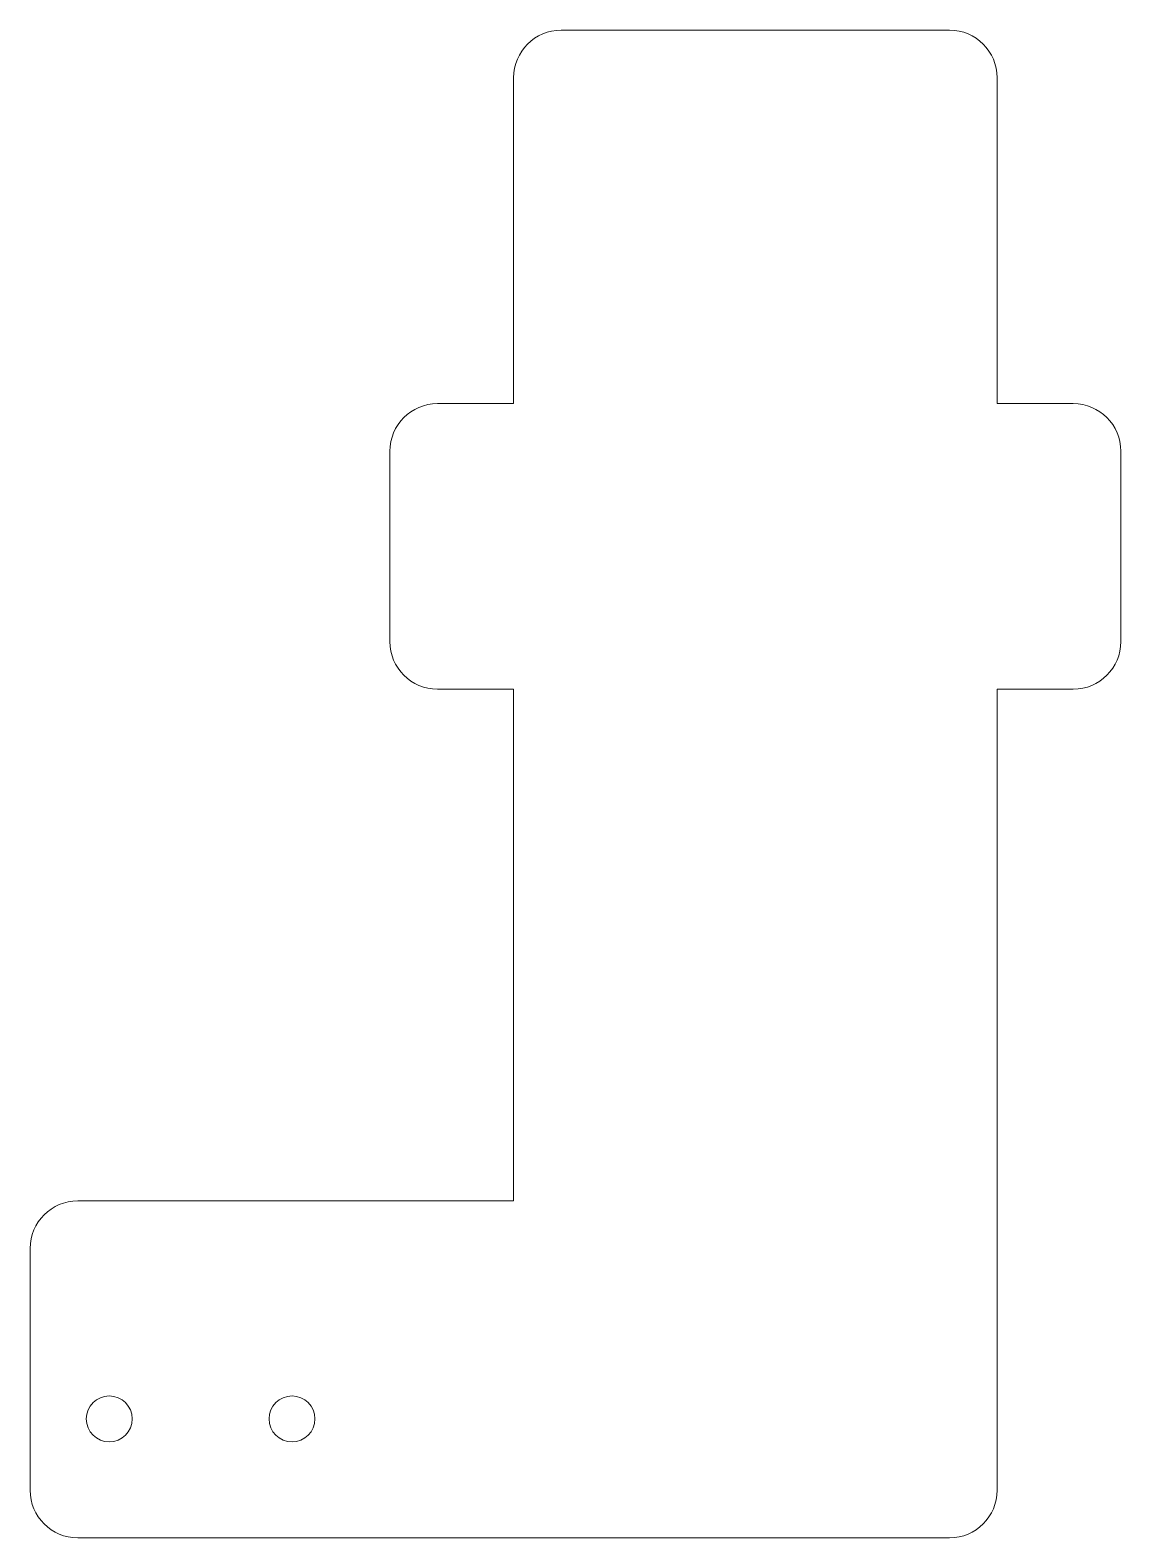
# Model space of a CAD drawing. Header units: millimetres. Extents: x -38.1 to 19.2, y -48.5 to 30.8.
import ezdxf

# ---------------------------------------------------------------- set-up
doc = ezdxf.new("R2010")
doc.units = ezdxf.units.MM

msp = doc.modelspace()

# ---------------------------------------------------------------- linework, layer by layer
at = {"color": 7, "linetype": 'Continuous', "lineweight": 15}
for p, q in [((10.2, 30.75), (-10.2, 30.75)), ((-12.7, 28.25), (-12.7, 11.13)), ((12.7, 11.13), (12.7, 28.25)), ((-12.7, 11.13), (-16.7, 11.13)), ((12.7, 11.13), (16.7, 11.13)), ((-19.2, 8.63), (-19.2, -1.37)), ((19.2, 8.63), (19.2, -1.37)), ((-16.7, -3.87), (-12.7, -3.87)), ((-12.7, -3.87), (-12.7, -30.75)), ((12.7, -45.95), (12.7, -3.87)), ((16.7, -3.87), (12.7, -3.87)), ((-12.7, -30.75), (-35.6, -30.75)), ((-38.1, -33.25), (-38.1, -45.95)), ((-35.6, -48.45), (10.2, -48.45))]:
    msp.add_line(p, q, dxfattribs=at)
for centre, radius in [((-33.9438, -42.2), 1.205), ((-24.3426, -42.2), 1.2065)]:
    msp.add_circle(centre, radius, dxfattribs=at)
for centre, start, end in [((-10.2, 28.25), 90, 180), ((10.2, 28.25), 0, 90), ((-16.7, 8.63), 90, 180), ((16.7, 8.63), 0, 90), ((-16.7, -1.37), 180, 270), ((16.7, -1.37), 270, 0), ((-35.6, -33.25), 90, 180), ((-35.6, -45.95), 180, 270), ((10.2, -45.95), 270, 0)]:
    msp.add_arc(centre, 2.5, start, end, dxfattribs=at)

doc.saveas('drawing.dxf')
